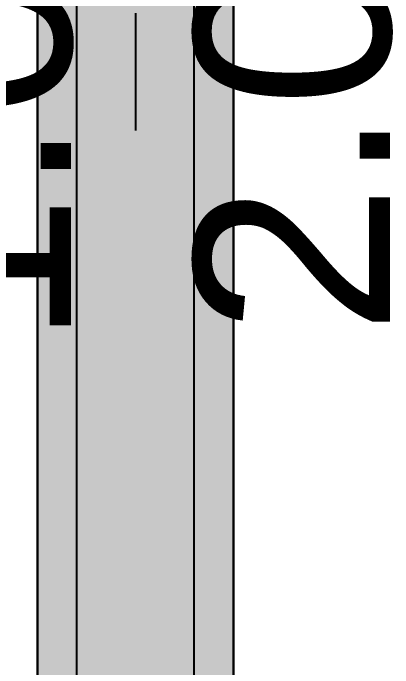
# Model space of a CAD drawing. Header units: inches. Extents: x 0 to 54693, y 0 to 31146.
# Drawn here: x 47640.7 to 47834.7, y 8408.5 to 8743.3 of the extents above; entities that cross this region are included whole.
import ezdxf
from ezdxf.lldxf.tags import DXFTag

# ---------------------------------------------------------------- set-up
doc = ezdxf.new("R2010")
doc.units = ezdxf.units.IN
doc.header["$MEASUREMENT"] = 0
doc.layers.add('Added', color=3, linetype='Continuous')
doc.styles.get("Standard").update_dxf_attribs({"font": 'arial.ttf'})
tags = doc.linetypes.add('fein_strichliert-A04HDE1766', pattern=[4, 1, -2, 1]).pattern_tags.tags
tags[8:9] = [DXFTag(74, 4), DXFTag(75, 0), DXFTag(340, '0'), DXFTag(46, 0.0), DXFTag(50, 0.0), DXFTag(44, 0.0), DXFTag(45, 0.0)]
tags[6:7] = [DXFTag(74, 4), DXFTag(75, 0), DXFTag(340, '0'), DXFTag(46, 0.0), DXFTag(50, 0.0), DXFTag(44, 0.0), DXFTag(45, 0.0)]
tags[4:5] = [DXFTag(74, 4), DXFTag(75, 0), DXFTag(340, '0'), DXFTag(46, 0.0), DXFTag(50, 0.0), DXFTag(44, 0.0), DXFTag(45, 0.0)]

msp = doc.modelspace()

# ---------------------------------------------------------------- linework, layer by layer
at = {"layer": 'Added', "linetype": 'fein_strichliert-A04HDE1766', "lineweight": -2, "ltscale": 0.18}
for p, q in [((47653.23, 9213.32), (47653.23, 8213.32)), ((47753.23, 9213.32), (47753.23, 8213.32)), ((47703.23, 8743.32), (47703.23, 8683.32))]:
    msp.add_line(p, q, dxfattribs=at)
at = {"layer": 'Added', "linetype": 'Continuous', "lineweight": -2, "ltscale": 0.18}
for p, q in [((47653.23, 8213.32), (47653.23, 9213.32)), ((47673.23, 8213.32), (47673.23, 9213.32)), ((47733.23, 8213.32), (47733.23, 9213.32)), ((47753.23, 8213.32), (47753.23, 9213.32))]:
    msp.add_line(p, q, dxfattribs=at)
msp.add_ellipse((47653.23, 8213.32), major_axis=(0, 1000), ratio=1, start_param=0, end_param=1.570796, dxfattribs=at)
for points in [[(47653.23, 9213.32), (47653.23, 8213.32), (47753.23, 9213.32), (47753.23, 8213.32)], [(47753.23, 8213.32), (47753.23, 9213.32), (47653.23, 8213.32), (47653.23, 9213.32)]]:
    msp.add_solid(points, dxfattribs=at)

# ---------------------------------------------------------------- texts
at = {"layer": 'Added'}
for s, p in [('2.00', (47833.31, 8578.52)), ('1.00', (47670.31, 8573.1))]:
    msp.add_text(s, height=100, rotation=90, dxfattribs=at).set_placement(p)

doc.saveas('drawing.dxf')
